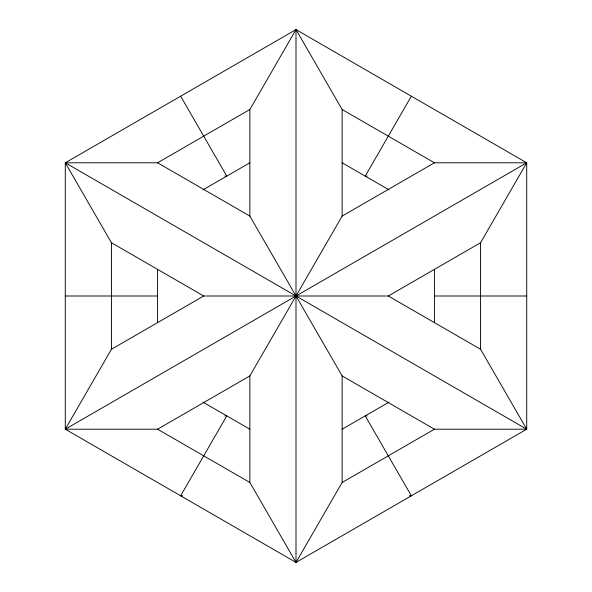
<?xml version="1.0" encoding="UTF-8"?>
<svg xmlns="http://www.w3.org/2000/svg" width="592" height="592" viewBox="0 0 592 592"><rect width="100%" height="100%" fill="white"/><g stroke="black" fill="none" stroke-linecap="round" stroke-linejoin="round"><path stroke-width="0.89" d="M65.29 429.2L111.429 349.28L111.429 242.72L65.29 162.8L296 29.6L526.71 162.8L526.71 429.2L296 562.4L65.29 429.2L65.29 162.8L157.576 162.8L249.861 216.08L342.139 375.92L342.139 482.48L296 562.4L249.861 482.48L157.576 429.2L65.29 429.2L526.71 162.8L480.571 242.72L480.571 349.28L526.71 429.2L434.424 429.2L342.139 375.92M249.861 216.08L249.861 109.52L296 29.6L342.139 109.52L434.424 162.8L526.71 162.8M249.861 482.48L249.861 375.92L342.139 216.08L434.424 162.8M411.351 96.2L365.212 176.12L367.055 176.12M157.576 162.8L249.861 109.52M202.923 189.899L249.861 162.8M111.429 349.28L203.715 296L388.285 296L480.571 349.28M157.576 429.2L249.861 375.92M388.285 296L480.571 242.72M342.139 429.2L389.077 402.101M342.139 482.48L434.424 429.2M224.945 176.12L226.788 176.12L180.649 96.2M65.29 296L157.576 296M434.424 296L526.71 296M224.945 415.88L226.788 415.88L180.649 495.8L182.491 495.8M367.055 415.88L365.212 415.88L411.351 495.8L409.509 495.8M342.139 162.8L389.077 189.899M65.29 162.8L526.71 429.2M111.429 242.72L203.715 296M202.923 402.101L249.861 429.2M434.424 269.36L434.424 322.64M342.139 109.52L342.139 216.08M296 29.6L296 562.4M157.576 269.36L157.576 322.64"/></g></svg>
